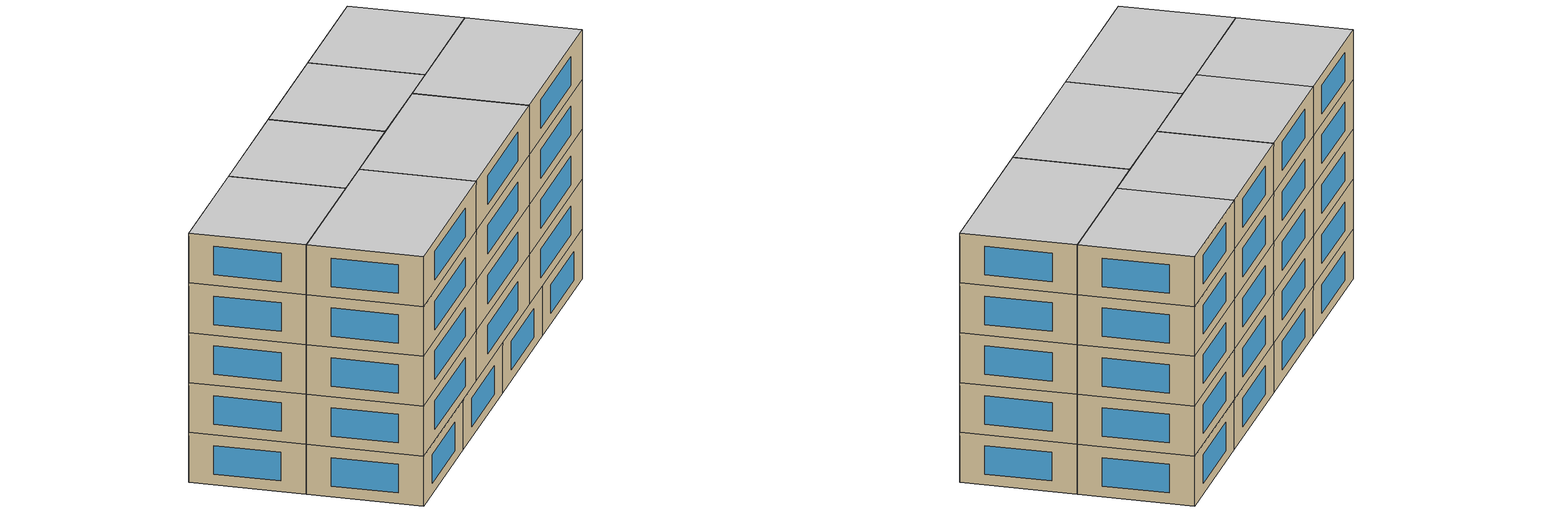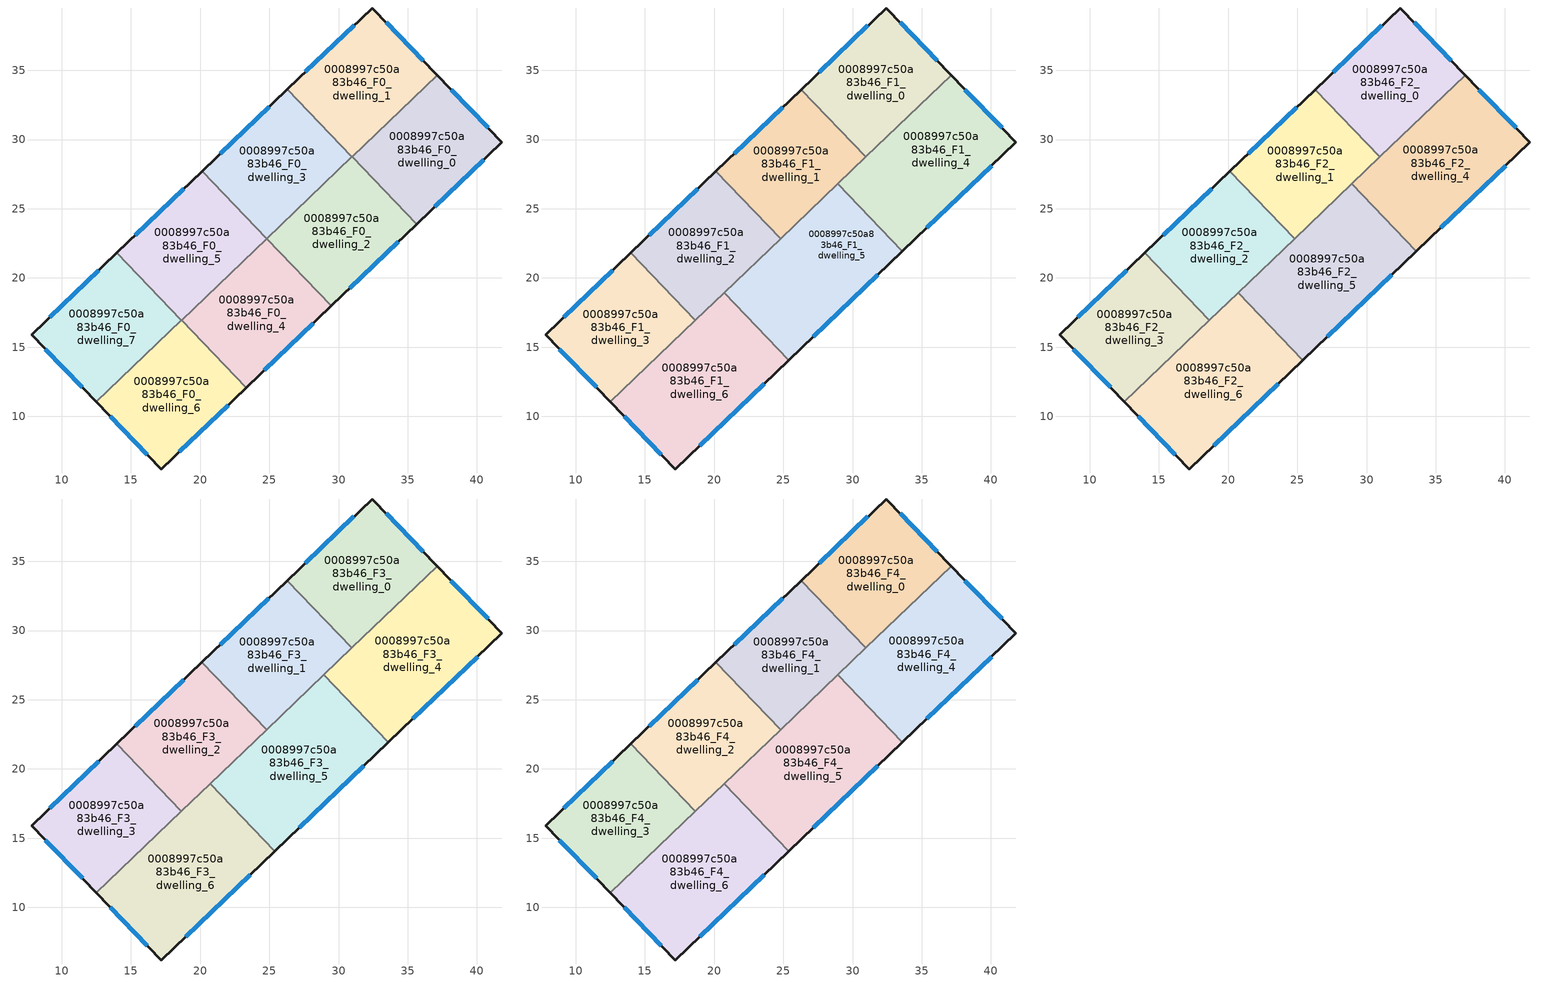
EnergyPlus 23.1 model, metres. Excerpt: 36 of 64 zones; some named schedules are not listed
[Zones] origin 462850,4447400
0008997c50a83b46_F0_dwelling_0
 floor ground (EU_floor_Construction): 37.13,34.65 41.81,29.8 35.64,23.88 30.97,28.74 z0
 wall outside (EU_wall_Construction): 35.64,23.88 41.81,29.8 37.13,34.65 z0:3
 wall to 0008997c50a83b46_F0_dwelling_1 (EU_wall_Construction): 37.13,34.65 30.97,28.74 z0:3
 wall to 0008997c50a83b46_F0_dwelling_2 (EU_wall_Construction): 30.97,28.74 35.64,23.88 z0:3
 window (EU_Window_Construction): 40.81,30.84 38.13,33.61 / 36.96,25.15 40.49,28.53 z0.64:2.36
 ceiling adiabatic (EU_roof_Construction): 41.81,29.8 37.13,34.65 30.97,28.74 35.64,23.88 z3
0008997c50a83b46_F0_dwelling_1
 floor ground (EU_floor_Construction): 32.43,39.5 37.13,34.65 30.97,28.74 26.3,33.62 z0
 wall outside (EU_wall_Construction): 37.13,34.65 32.43,39.5 26.3,33.62 z0:3
 wall to 0008997c50a83b46_F0_dwelling_3 (EU_wall_Construction): 26.3,33.62 30.97,28.75 z0:3
 window (EU_Window_Construction): 36.12,35.69 33.44,38.46 / 31.12,38.24 27.61,34.88 z0.64:2.36
0008997c50a83b46_F0_dwelling_2
 floor ground (EU_floor_Construction): 30.97,28.75 35.64,23.88 29.48,17.98 24.81,22.85 z0
 wall outside (EU_wall_Construction): 29.48,17.98 35.64,23.88 z0:3
 wall to 0008997c50a83b46_F0_dwelling_4 (EU_wall_Construction): 24.81,22.85 29.48,17.98 z0:3
 wall to 0008997c50a83b46_F0_dwelling_3 (EU_wall_Construction): 30.97,28.75 24.81,22.85 z0:3
 window (EU_Window_Construction): 30.8,19.24 34.32,22.62 z0.64:2.36
0008997c50a83b46_F0_dwelling_3
 floor ground (EU_floor_Construction): 26.3,33.62 30.97,28.75 24.81,22.85 20.14,27.72 z0
 wall outside (EU_wall_Construction): 26.3,33.62 20.14,27.72 z0:3
 wall to 0008997c50a83b46_F0_dwelling_5 (EU_wall_Construction): 20.14,27.72 24.81,22.85 z0:3
 window (EU_Window_Construction): 24.98,32.36 21.46,28.98 z0.64:2.36
 ceiling adiabatic (EU_roof_Construction): 30.96,28.74 26.29,33.61 26.3,33.62 20.14,27.72 24.81,22.85 30.97,28.75 z3
0008997c50a83b46_F0_dwelling_4
 floor ground (EU_floor_Construction): 24.81,22.85 29.48,17.98 23.33,12.08 18.66,16.95 z0
 wall outside (EU_wall_Construction): 23.33,12.08 29.48,17.98 z0:3
 wall to 0008997c50a83b46_F0_dwelling_5 (EU_wall_Construction): 24.81,22.85 18.66,16.95 z0:3
 wall to 0008997c50a83b46_F0_dwelling_6 (EU_wall_Construction): 18.66,16.95 23.33,12.08 z0:3
 window (EU_Window_Construction): 24.65,13.34 28.16,16.71 z0.64:2.36
 ceiling adiabatic (EU_roof_Construction): 25.39,14.05 20.72,18.92 18.66,16.95 23.33,12.08 z3
0008997c50a83b46_F0_dwelling_5
 floor ground (EU_floor_Construction): 20.14,27.72 24.81,22.85 18.66,16.95 13.99,21.82 z0
 wall outside (EU_wall_Construction): 20.14,27.72 13.99,21.82 z0:3
 wall to 0008997c50a83b46_F0_dwelling_7 (EU_wall_Construction): 13.99,21.82 18.65,16.95 z0:3
 window (EU_Window_Construction): 18.82,26.45 15.31,23.08 z0.64:2.36
 ceiling adiabatic (EU_roof_Construction): 24.8,22.84 20.13,27.71 13.99,21.82 18.66,16.95 24.81,22.85 z3
0008997c50a83b46_F0_dwelling_6
 floor ground (EU_floor_Construction): 18.65,16.95 23.33,12.08 17.19,6.19 12.5,11.05 z0
 wall outside (EU_wall_Construction): 12.5,11.05 17.19,6.19 23.33,12.08 z0:3
 wall to 0008997c50a83b46_F0_dwelling_7 (EU_wall_Construction): 18.65,16.95 12.5,11.05 z0:3
 window (EU_Window_Construction): 13.5,10.01 16.19,7.23 / 18.51,7.45 22.01,10.82 z0.64:2.36
 ceiling adiabatic (EU_roof_Construction): 23.33,12.08 18.66,16.95 12.5,11.04 17.19,6.19 z3
0008997c50a83b46_F0_dwelling_7
 floor ground (EU_floor_Construction): 13.99,21.82 18.65,16.95 12.5,11.05 7.81,15.89 z0
 wall outside (EU_wall_Construction): 13.99,21.82 7.81,15.89 12.5,11.05 z0:3
 window (EU_Window_Construction): 8.82,14.86 11.49,12.09 / 12.67,20.55 9.14,17.16 z0.64:2.36
0008997c50a83b46_F1_dwelling_0
 floor to 0008997c50a83b46_F0_dwelling_1 (EU_floor_Construction): 32.43,39.5 37.12,34.65 30.97,28.75 26.3,33.62 z3
 floor to 0008997c50a83b46_F0_dwelling_3 (EU_floor_Construction): 26.3,33.62 30.97,28.75 30.96,28.74 26.29,33.61 z3
 wall outside (EU_wall_Construction): 37.12,34.65 32.43,39.5 26.29,33.61 z3:6
 wall to 0008997c50a83b46_F1_dwelling_1 (EU_wall_Construction): 26.29,33.61 30.96,28.74 z3:6
 wall to 0008997c50a83b46_F1_dwelling_4 (EU_wall_Construction): 30.96,28.74 37.12,34.65 z3:6
 window (EU_Window_Construction): 36.12,35.69 33.44,38.47 / 31.12,38.24 27.6,34.87 z3.64:5.36
0008997c50a83b46_F1_dwelling_1
 floor adiabatic (EU_floor_Construction): 26.29,33.61 30.96,28.74 24.81,22.85 20.14,27.72 z3
 floor to 0008997c50a83b46_F0_dwelling_5 (EU_floor_Construction): 20.14,27.72 24.81,22.85 24.8,22.84 20.13,27.71 z3
 wall outside (EU_wall_Construction): 26.29,33.61 20.13,27.71 z3:6
 wall to 0008997c50a83b46_F1_dwelling_2 (EU_wall_Construction): 20.13,27.71 24.8,22.84 z3:6
 wall to 0008997c50a83b46_F1_dwelling_5 (EU_wall_Construction): 24.8,22.84 28.93,26.79 z3:6
 wall to 0008997c50a83b46_F1_dwelling_4 (EU_wall_Construction): 28.93,26.79 30.96,28.74 z3:6
 window (EU_Window_Construction): 24.97,32.35 21.45,28.97 z3.64:5.36
0008997c50a83b46_F1_dwelling_2
 floor adiabatic (EU_floor_Construction): 20.13,27.71 24.8,22.84 18.66,16.95 13.99,21.82 z3
 floor to 0008997c50a83b46_F0_dwelling_7 (EU_floor_Construction): 13.99,21.82 18.65,16.95 18.64,16.94 13.98,21.81 z3
 wall outside (EU_wall_Construction): 20.13,27.71 13.98,21.81 z3:6
 wall to 0008997c50a83b46_F1_dwelling_3 (EU_wall_Construction): 13.98,21.81 18.65,16.94 z3:6
 wall to 0008997c50a83b46_F1_dwelling_6 (EU_wall_Construction): 18.65,16.94 20.72,18.92 z3:6
 wall to 0008997c50a83b46_F1_dwelling_5 (EU_wall_Construction): 20.72,18.92 24.8,22.84 z3:6
 window (EU_Window_Construction): 18.81,26.44 15.3,23.07 z3.64:5.36
0008997c50a83b46_F1_dwelling_3
 floor to 0008997c50a83b46_F0_dwelling_7 (EU_floor_Construction): 13.98,21.81 18.64,16.94 12.5,11.05 7.81,15.89 z3
 floor to 0008997c50a83b46_F0_dwelling_6 (EU_floor_Construction): 18.65,16.94 12.5,11.04 12.5,11.05 z3
 wall outside (EU_wall_Construction): 13.98,21.81 7.81,15.89 12.5,11.04 z3:6
 wall to 0008997c50a83b46_F1_dwelling_6 (EU_wall_Construction): 12.5,11.04 18.65,16.94 z3:6
 window (EU_Window_Construction): 8.82,14.86 11.5,12.08 / 12.66,20.54 9.13,17.16 z3.64:5.36
0008997c50a83b46_F1_dwelling_4
 floor to 0008997c50a83b46_F0_dwelling_1 (EU_floor_Construction): 37.12,34.65 30.97,28.74 30.97,28.75 z3
 floor to 0008997c50a83b46_F0_dwelling_2 (EU_floor_Construction): 30.97,28.75 35.64,23.88 33.6,21.92 28.93,26.79 z3
 floor adiabatic (EU_floor_Construction): 37.12,34.65 41.81,29.8 35.64,23.88 30.97,28.74 z3
 wall outside (EU_wall_Construction): 33.6,21.92 41.81,29.8 37.12,34.65 z3:6
 wall to 0008997c50a83b46_F1_dwelling_5 (EU_wall_Construction): 28.93,26.79 33.6,21.92 z3:6
 window (EU_Window_Construction): 40.81,30.84 38.13,33.61 / 35.36,23.61 40.05,28.12 z3.64:5.36
0008997c50a83b46_F1_dwelling_5
 floor to 0008997c50a83b46_F0_dwelling_2 (EU_floor_Construction): 28.93,26.79 33.6,21.92 29.48,17.98 24.81,22.85 z3
 floor to 0008997c50a83b46_F0_dwelling_4 (EU_floor_Construction): 24.81,22.85 29.48,17.98 25.39,14.05 20.72,18.92 z3
 wall outside (EU_wall_Construction): 25.39,14.05 33.6,21.92 z3:6
 wall to 0008997c50a83b46_F1_dwelling_6 (EU_wall_Construction): 20.72,18.92 25.39,14.05 z3:6
 window (EU_Window_Construction): 27.15,15.74 31.84,20.24 z3.64:5.36
0008997c50a83b46_F1_dwelling_6
 floor adiabatic (EU_floor_Construction): 20.72,18.92 25.39,14.05 17.19,6.19 12.5,11.04 z3
 wall outside (EU_wall_Construction): 12.5,11.04 17.19,6.19 25.39,14.05 z3:6
 window (EU_Window_Construction): 18.95,7.88 23.63,12.37 / 13.51,10 16.19,7.23 z3.64:5.36
0008997c50a83b46_F2_dwelling_0
 floor to 0008997c50a83b46_F1_dwelling_0 (EU_floor_Construction): 32.43,39.5 37.12,34.65 30.96,28.74 26.29,33.61 z6
 wall outside (EU_wall_Construction): 37.12,34.65 32.43,39.5 26.29,33.61 z6:9
 wall to 0008997c50a83b46_F2_dwelling_1 (EU_wall_Construction): 26.29,33.61 30.96,28.74 z6:9
 wall to 0008997c50a83b46_F2_dwelling_4 (EU_wall_Construction): 30.96,28.74 37.12,34.65 z6:9
 window (EU_Window_Construction): 36.12,35.69 33.44,38.47 / 31.12,38.24 27.6,34.87 z6.64:8.36
0008997c50a83b46_F2_dwelling_1
 floor to 0008997c50a83b46_F1_dwelling_1 (EU_floor_Construction): 26.29,33.61 30.96,28.74 24.8,22.84 20.13,27.71 z6
 wall outside (EU_wall_Construction): 26.29,33.61 20.13,27.71 z6:9
 wall to 0008997c50a83b46_F2_dwelling_2 (EU_wall_Construction): 20.13,27.71 24.8,22.84 z6:9
 wall to 0008997c50a83b46_F2_dwelling_5 (EU_wall_Construction): 24.8,22.84 28.93,26.79 z6:9
 wall to 0008997c50a83b46_F2_dwelling_4 (EU_wall_Construction): 28.93,26.79 30.96,28.74 z6:9
 window (EU_Window_Construction): 24.97,32.35 21.45,28.97 z6.64:8.36
0008997c50a83b46_F2_dwelling_2
 floor to 0008997c50a83b46_F1_dwelling_2 (EU_floor_Construction): 20.13,27.71 24.8,22.84 18.65,16.94 13.98,21.81 z6
 wall outside (EU_wall_Construction): 20.13,27.71 13.98,21.81 z6:9
 wall to 0008997c50a83b46_F2_dwelling_3 (EU_wall_Construction): 13.98,21.81 18.65,16.94 z6:9
 wall to 0008997c50a83b46_F2_dwelling_6 (EU_wall_Construction): 18.65,16.94 20.72,18.92 z6:9
 wall to 0008997c50a83b46_F2_dwelling_5 (EU_wall_Construction): 20.72,18.92 24.8,22.84 z6:9
 window (EU_Window_Construction): 18.81,26.44 15.3,23.07 z6.64:8.36
0008997c50a83b46_F2_dwelling_3
 floor to 0008997c50a83b46_F1_dwelling_3 (EU_floor_Construction): 13.98,21.81 18.65,16.94 12.5,11.04 7.81,15.89 z6
 wall outside (EU_wall_Construction): 13.98,21.81 7.81,15.89 12.5,11.04 z6:9
 wall to 0008997c50a83b46_F2_dwelling_6 (EU_wall_Construction): 12.5,11.04 18.65,16.94 z6:9
 window (EU_Window_Construction): 8.82,14.86 11.5,12.08 / 12.66,20.54 9.13,17.16 z6.64:8.36
0008997c50a83b46_F2_dwelling_4
 floor to 0008997c50a83b46_F1_dwelling_4 (EU_floor_Construction): 37.12,34.65 41.81,29.8 33.6,21.92 28.93,26.79 z6
 wall outside (EU_wall_Construction): 33.6,21.92 41.81,29.8 37.12,34.65 z6:9
 wall to 0008997c50a83b46_F2_dwelling_5 (EU_wall_Construction): 28.93,26.79 33.6,21.92 z6:9
 window (EU_Window_Construction): 40.81,30.84 38.13,33.61 / 35.36,23.61 40.05,28.12 z6.64:8.36
0008997c50a83b46_F2_dwelling_5
 floor to 0008997c50a83b46_F1_dwelling_5 (EU_floor_Construction): 28.93,26.79 33.6,21.92 25.39,14.05 20.72,18.92 z6
 wall outside (EU_wall_Construction): 25.39,14.05 33.6,21.92 z6:9
 wall to 0008997c50a83b46_F2_dwelling_6 (EU_wall_Construction): 20.72,18.92 25.39,14.05 z6:9
 window (EU_Window_Construction): 27.15,15.74 31.84,20.24 z6.64:8.36
0008997c50a83b46_F2_dwelling_6
 floor to 0008997c50a83b46_F1_dwelling_6 (EU_floor_Construction): 20.72,18.92 25.39,14.05 17.19,6.19 12.5,11.04 z6
 wall outside (EU_wall_Construction): 12.5,11.04 17.19,6.19 25.39,14.05 z6:9
 window (EU_Window_Construction): 18.95,7.88 23.63,12.37 / 13.51,10 16.19,7.23 z6.64:8.36
0008997c50a83b46_F3_dwelling_0
 floor to 0008997c50a83b46_F2_dwelling_0 (EU_floor_Construction): 32.43,39.5 37.12,34.65 30.96,28.74 26.29,33.61 z9
 wall outside (EU_wall_Construction): 37.12,34.65 32.43,39.5 26.29,33.61 z9:12
 wall to 0008997c50a83b46_F3_dwelling_1 (EU_wall_Construction): 26.29,33.61 30.96,28.74 z9:12
 wall to 0008997c50a83b46_F3_dwelling_4 (EU_wall_Construction): 30.96,28.74 37.12,34.65 z9:12
 window (EU_Window_Construction): 36.12,35.69 33.44,38.47 / 31.12,38.24 27.6,34.87 z9.64:11.36
0008997c50a83b46_F3_dwelling_1
 floor to 0008997c50a83b46_F2_dwelling_1 (EU_floor_Construction): 26.29,33.61 30.96,28.74 24.8,22.84 20.13,27.71 z9
 wall outside (EU_wall_Construction): 26.29,33.61 20.13,27.71 z9:12
 wall to 0008997c50a83b46_F3_dwelling_2 (EU_wall_Construction): 20.13,27.71 24.8,22.84 z9:12
 wall to 0008997c50a83b46_F3_dwelling_5 (EU_wall_Construction): 24.8,22.84 28.93,26.79 z9:12
 wall to 0008997c50a83b46_F3_dwelling_4 (EU_wall_Construction): 28.93,26.79 30.96,28.74 z9:12
 window (EU_Window_Construction): 24.97,32.35 21.45,28.97 z9.64:11.36
0008997c50a83b46_F3_dwelling_2
 floor to 0008997c50a83b46_F2_dwelling_2 (EU_floor_Construction): 20.13,27.71 24.8,22.84 18.65,16.94 13.98,21.81 z9
 wall outside (EU_wall_Construction): 20.13,27.71 13.98,21.81 z9:12
 wall to 0008997c50a83b46_F3_dwelling_3 (EU_wall_Construction): 13.98,21.81 18.65,16.94 z9:12
 wall to 0008997c50a83b46_F3_dwelling_6 (EU_wall_Construction): 18.65,16.94 20.72,18.92 z9:12
 wall to 0008997c50a83b46_F3_dwelling_5 (EU_wall_Construction): 20.72,18.92 24.8,22.84 z9:12
 window (EU_Window_Construction): 18.81,26.44 15.3,23.07 z9.64:11.36
0008997c50a83b46_F3_dwelling_3
 floor to 0008997c50a83b46_F2_dwelling_3 (EU_floor_Construction): 13.98,21.81 18.65,16.94 12.5,11.04 7.81,15.89 z9
 wall outside (EU_wall_Construction): 13.98,21.81 7.81,15.89 12.5,11.04 z9:12
 wall to 0008997c50a83b46_F3_dwelling_6 (EU_wall_Construction): 12.5,11.04 18.65,16.94 z9:12
 window (EU_Window_Construction): 8.82,14.86 11.5,12.08 / 12.66,20.54 9.13,17.16 z9.64:11.36
0008997c50a83b46_F3_dwelling_4
 floor to 0008997c50a83b46_F2_dwelling_4 (EU_floor_Construction): 37.12,34.65 41.81,29.8 33.6,21.92 28.93,26.79 z9
 wall outside (EU_wall_Construction): 33.6,21.92 41.81,29.8 37.12,34.65 z9:12
 wall to 0008997c50a83b46_F3_dwelling_5 (EU_wall_Construction): 28.93,26.79 33.6,21.92 z9:12
 window (EU_Window_Construction): 40.81,30.84 38.13,33.61 / 35.36,23.61 40.05,28.12 z9.64:11.36
0008997c50a83b46_F3_dwelling_5
 floor to 0008997c50a83b46_F2_dwelling_5 (EU_floor_Construction): 28.93,26.79 33.6,21.92 25.39,14.05 20.72,18.92 z9
 wall outside (EU_wall_Construction): 25.39,14.05 33.6,21.92 z9:12
 wall to 0008997c50a83b46_F3_dwelling_6 (EU_wall_Construction): 20.72,18.92 25.39,14.05 z9:12
 window (EU_Window_Construction): 27.15,15.74 31.84,20.24 z9.64:11.36
0008997c50a83b46_F3_dwelling_6
 floor to 0008997c50a83b46_F2_dwelling_6 (EU_floor_Construction): 20.72,18.92 25.39,14.05 17.19,6.19 12.5,11.04 z9
 wall outside (EU_wall_Construction): 12.5,11.04 17.19,6.19 25.39,14.05 z9:12
 window (EU_Window_Construction): 18.95,7.88 23.63,12.37 / 13.51,10 16.19,7.23 z9.64:11.36
0008997c50a83b46_F4_dwelling_0
 floor to 0008997c50a83b46_F3_dwelling_0 (EU_floor_Construction): 32.43,39.5 37.12,34.65 30.96,28.74 26.29,33.61 z12
 wall outside (EU_wall_Construction): 37.12,34.65 32.43,39.5 26.29,33.61 z12:15
 wall to 0008997c50a83b46_F4_dwelling_1 (EU_wall_Construction): 26.29,33.61 30.96,28.74 z12:15
 wall to 0008997c50a83b46_F4_dwelling_4 (EU_wall_Construction): 30.96,28.74 37.12,34.65 z12:15
 window (EU_Window_Construction): 36.12,35.69 33.44,38.47 / 31.12,38.24 27.6,34.87 z12.64:14.36
 ceiling to 0008997c50a83b46_F5_dwelling_0 (EU_floor_Construction): 37.12,34.65 32.43,39.5 26.29,33.61 30.96,28.74 z15
0008997c50a83b46_F4_dwelling_1
 floor to 0008997c50a83b46_F3_dwelling_1 (EU_floor_Construction): 26.29,33.61 30.96,28.74 24.8,22.84 20.13,27.71 z12
 wall outside (EU_wall_Construction): 26.29,33.61 20.13,27.71 z12:15
 wall to 0008997c50a83b46_F4_dwelling_2 (EU_wall_Construction): 20.13,27.71 24.8,22.84 z12:15
 wall to 0008997c50a83b46_F4_dwelling_5 (EU_wall_Construction): 24.8,22.84 28.93,26.79 z12:15
 wall to 0008997c50a83b46_F4_dwelling_4 (EU_wall_Construction): 28.93,26.79 30.96,28.74 z12:15
 window (EU_Window_Construction): 24.97,32.35 21.45,28.97 z12.64:14.36
 ceiling to 0008997c50a83b46_F5_dwelling_1 (EU_floor_Construction): 30.96,28.74 26.29,33.61 20.13,27.71 24.8,22.84 z15
0008997c50a83b46_F4_dwelling_2
 floor to 0008997c50a83b46_F3_dwelling_2 (EU_floor_Construction): 20.13,27.71 24.8,22.84 18.65,16.94 13.98,21.81 z12
 wall outside (EU_wall_Construction): 20.13,27.71 13.98,21.81 z12:15
 wall to 0008997c50a83b46_F4_dwelling_3 (EU_wall_Construction): 13.98,21.81 18.65,16.94 z12:15
 wall to 0008997c50a83b46_F4_dwelling_6 (EU_wall_Construction): 18.65,16.94 20.72,18.92 z12:15
 wall to 0008997c50a83b46_F4_dwelling_5 (EU_wall_Construction): 20.72,18.92 24.8,22.84 z12:15
 window (EU_Window_Construction): 18.81,26.44 15.3,23.07 z12.64:14.36
 ceiling to 0008997c50a83b46_F5_dwelling_2 (EU_floor_Construction): 24.8,22.84 20.13,27.71 13.98,21.81 18.65,16.94 z15
0008997c50a83b46_F4_dwelling_3
 floor to 0008997c50a83b46_F3_dwelling_3 (EU_floor_Construction): 13.98,21.81 18.65,16.94 12.5,11.04 7.81,15.89 z12
 wall outside (EU_wall_Construction): 13.98,21.81 7.81,15.89 12.5,11.04 z12:15
 wall to 0008997c50a83b46_F4_dwelling_6 (EU_wall_Construction): 12.5,11.04 18.65,16.94 z12:15
 window (EU_Window_Construction): 8.82,14.86 11.5,12.08 / 12.66,20.54 9.13,17.16 z12.64:14.36
 ceiling to 0008997c50a83b46_F5_dwelling_3 (EU_floor_Construction): 18.65,16.94 13.98,21.81 7.81,15.89 12.5,11.04 z15
0008997c50a83b46_F4_dwelling_4
 floor to 0008997c50a83b46_F3_dwelling_4 (EU_floor_Construction): 37.12,34.65 41.81,29.8 33.6,21.92 28.93,26.79 z12
 wall outside (EU_wall_Construction): 33.6,21.92 41.81,29.8 37.12,34.65 z12:15
 wall to 0008997c50a83b46_F4_dwelling_5 (EU_wall_Construction): 28.93,26.79 33.6,21.92 z12:15
 window (EU_Window_Construction): 40.81,30.84 38.13,33.61 / 35.36,23.61 40.05,28.12 z12.64:14.36
 ceiling to 0008997c50a83b46_F5_dwelling_4 (EU_floor_Construction): 41.81,29.8 37.12,34.65 28.93,26.79 33.6,21.92 z15
0008997c50a83b46_F4_dwelling_5
 floor to 0008997c50a83b46_F3_dwelling_5 (EU_floor_Construction): 28.93,26.79 33.6,21.92 25.39,14.05 20.72,18.92 z12
 wall outside (EU_wall_Construction): 25.39,14.05 33.6,21.92 z12:15
 wall to 0008997c50a83b46_F4_dwelling_6 (EU_wall_Construction): 20.72,18.92 25.39,14.05 z12:15
 window (EU_Window_Construction): 27.15,15.74 31.84,20.24 z12.64:14.36
 ceiling to 0008997c50a83b46_F5_dwelling_5 (EU_floor_Construction): 33.6,21.92 28.93,26.79 20.72,18.92 25.39,14.05 z15
0008997c50a83b46_F4_dwelling_6
 floor to 0008997c50a83b46_F3_dwelling_6 (EU_floor_Construction): 20.72,18.92 25.39,14.05 17.19,6.19 12.5,11.04 z12
 wall outside (EU_wall_Construction): 12.5,11.04 17.19,6.19 25.39,14.05 z12:15
 window (EU_Window_Construction): 18.95,7.88 23.63,12.37 / 13.51,10 16.19,7.23 z12.64:14.36
 ceiling to 0008997c50a83b46_F5_dwelling_6 (EU_floor_Construction): 25.39,14.05 20.72,18.92 12.5,11.04 17.19,6.19 z15
[Building]
EU S2 Campaign: North Axis=0; Terrain=City; Solar Distribution=FullExterior
[Site:Location]
Yerevan-Zvartnots.Intl.AP: Latitude=40.15; Longitude=44.383; Time Zone=4; Elevation=854
[SizingPeriod:WeatherFileDays]
AnnualSizingPeriod: Begin Month=1; Begin Day of Month=1; End Month=12; End Day of Month=31; Day of Week for Start Day=Monday; Use Weather File Daylight Saving Period=No; Use Weather File Rain and Snow Indicators=No
[MATERIAL]
EU_InternalMass_Material: Roughness=MediumRough; Thickness=0.1; Conductivity=1; Density=1800; Specific Heat=900; Thermal Absorptance=0.9; Solar Absorptance=0.7; Visible Absorptance=0.7
[MATERIAL:NOMASS] Roughness=MediumRough; Thermal Absorptance=0.9; Solar Absorptance=0.7; Visible Absorptance=0.7
Name | Thermal Resistance
EU_wall_NoMass | 1.05043
EU_roof_NoMass | 1.45357
EU_floor_NoMass | 0.478065
[WINDOWMATERIAL:SIMPLEGLAZINGSYSTEM]
EU_Window_SimpleGlazing: UFactor=2.5566; Solar Heat Gain Coefficient=0.75; Visible Transmittance=0.75
[CONSTRUCTION]
EU_wall_Construction: EU_wall_NoMass
EU_roof_Construction: EU_roof_NoMass
EU_floor_Construction: EU_floor_NoMass
EU_Window_Construction: EU_Window_SimpleGlazing
EU_InternalMass_Construction: EU_InternalMass_Material
[ZONE] Type=1; Multiplier=1; Ceiling Height=autocalculate; Floor Area=autocalculate; Part of Total Floor Area=Yes
Name | Volume
0008997c50a83b46_F0_dwelling_0 | 172.621
0008997c50a83b46_F1_dwelling_0; 0008997c50a83b46_F2_dwelling_0; 0008997c50a83b46_F3_dwelling_0; 0008997c50a83b46_F4_dwelling_0 | 172.616
0008997c50a83b46_F0_dwelling_1 | 172.599
0008997c50a83b46_F1_dwelling_1; 0008997c50a83b46_F2_dwelling_1; 0008997c50a83b46_F3_dwelling_1; 0008997c50a83b46_F4_dwelling_1; 0008997c50a83b46_F0_dwelling_4 | 172.609
0008997c50a83b46_F0_dwelling_2; 0008997c50a83b46_F1_dwelling_3; 0008997c50a83b46_F2_dwelling_3; 0008997c50a83b46_F3_dwelling_3; 0008997c50a83b46_F4_dwelling_3 | 172.607
0008997c50a83b46_F1_dwelling_2; 0008997c50a83b46_F2_dwelling_2; 0008997c50a83b46_F3_dwelling_2; 0008997c50a83b46_F4_dwelling_2; 0008997c50a83b46_F0_dwelling_3 | 172.626
0008997c50a83b46_F1_dwelling_4; 0008997c50a83b46_F2_dwelling_4; 0008997c50a83b46_F3_dwelling_4; 0008997c50a83b46_F4_dwelling_4 | 230.134
0008997c50a83b46_F0_dwelling_5 | 172.612
0008997c50a83b46_F1_dwelling_5; 0008997c50a83b46_F2_dwelling_5; 0008997c50a83b46_F3_dwelling_5; 0008997c50a83b46_F4_dwelling_5 | 230.158
0008997c50a83b46_F0_dwelling_6 | 172.602
0008997c50a83b46_F1_dwelling_6; 0008997c50a83b46_F2_dwelling_6; 0008997c50a83b46_F3_dwelling_6; 0008997c50a83b46_F4_dwelling_6 | 230.153
0008997c50a83b46_F0_dwelling_7 | 172.622
[INTERNALMASS] Construction=EU_InternalMass_Construction
Name | Zone or ZoneList | Surface Area
0008997c50a83b46_F0_dwelling_0_EU_InternalMass | 0008997c50a83b46_F0_dwelling_0 | 57.5399
0008997c50a83b46_F0_dwelling_1_EU_InternalMass | 0008997c50a83b46_F0_dwelling_1 | 57.5313
0008997c50a83b46_F0_dwelling_2_EU_InternalMass | 0008997c50a83b46_F0_dwelling_2 | 57.5358
0008997c50a83b46_F0_dwelling_3_EU_InternalMass | 0008997c50a83b46_F0_dwelling_3 | 57.5418
0008997c50a83b46_F0_dwelling_4_EU_InternalMass | 0008997c50a83b46_F0_dwelling_4 | 57.5334
0008997c50a83b46_F0_dwelling_5_EU_InternalMass | 0008997c50a83b46_F0_dwelling_5 | 57.5387
0008997c50a83b46_F0_dwelling_6_EU_InternalMass | 0008997c50a83b46_F0_dwelling_6 | 57.532
0008997c50a83b46_F0_dwelling_7_EU_InternalMass | 0008997c50a83b46_F0_dwelling_7 | 57.5405
0008997c50a83b46_F1_dwelling_0_EU_InternalMass | 0008997c50a83b46_F1_dwelling_0 | 57.5388
0008997c50a83b46_F1_dwelling_1_EU_InternalMass | 0008997c50a83b46_F1_dwelling_1 | 57.5364
0008997c50a83b46_F1_dwelling_2_EU_InternalMass | 0008997c50a83b46_F1_dwelling_2 | 57.5419
0008997c50a83b46_F1_dwelling_3_EU_InternalMass | 0008997c50a83b46_F1_dwelling_3 | 57.5354
0008997c50a83b46_F1_dwelling_4_EU_InternalMass | 0008997c50a83b46_F1_dwelling_4 | 76.7113
0008997c50a83b46_F1_dwelling_5_EU_InternalMass | 0008997c50a83b46_F1_dwelling_5 | 76.7192
0008997c50a83b46_F1_dwelling_6_EU_InternalMass | 0008997c50a83b46_F1_dwelling_6 | 76.7177
0008997c50a83b46_F2_dwelling_0_EU_InternalMass | 0008997c50a83b46_F2_dwelling_0 | 57.5388
0008997c50a83b46_F2_dwelling_1_EU_InternalMass | 0008997c50a83b46_F2_dwelling_1 | 57.5364
0008997c50a83b46_F2_dwelling_2_EU_InternalMass | 0008997c50a83b46_F2_dwelling_2 | 57.5419
0008997c50a83b46_F2_dwelling_3_EU_InternalMass | 0008997c50a83b46_F2_dwelling_3 | 57.5354
0008997c50a83b46_F2_dwelling_4_EU_InternalMass | 0008997c50a83b46_F2_dwelling_4 | 76.7113
0008997c50a83b46_F2_dwelling_5_EU_InternalMass | 0008997c50a83b46_F2_dwelling_5 | 76.7192
0008997c50a83b46_F2_dwelling_6_EU_InternalMass | 0008997c50a83b46_F2_dwelling_6 | 76.7177
0008997c50a83b46_F3_dwelling_0_EU_InternalMass | 0008997c50a83b46_F3_dwelling_0 | 57.5388
0008997c50a83b46_F3_dwelling_1_EU_InternalMass | 0008997c50a83b46_F3_dwelling_1 | 57.5364
0008997c50a83b46_F3_dwelling_2_EU_InternalMass | 0008997c50a83b46_F3_dwelling_2 | 57.5419
0008997c50a83b46_F3_dwelling_3_EU_InternalMass | 0008997c50a83b46_F3_dwelling_3 | 57.5354
0008997c50a83b46_F3_dwelling_4_EU_InternalMass | 0008997c50a83b46_F3_dwelling_4 | 76.7113
0008997c50a83b46_F3_dwelling_5_EU_InternalMass | 0008997c50a83b46_F3_dwelling_5 | 76.7192
0008997c50a83b46_F3_dwelling_6_EU_InternalMass | 0008997c50a83b46_F3_dwelling_6 | 76.7177
0008997c50a83b46_F4_dwelling_0_EU_InternalMass | 0008997c50a83b46_F4_dwelling_0 | 57.5388
0008997c50a83b46_F4_dwelling_1_EU_InternalMass | 0008997c50a83b46_F4_dwelling_1 | 57.5364
0008997c50a83b46_F4_dwelling_2_EU_InternalMass | 0008997c50a83b46_F4_dwelling_2 | 57.5419
0008997c50a83b46_F4_dwelling_3_EU_InternalMass | 0008997c50a83b46_F4_dwelling_3 | 57.5354
0008997c50a83b46_F4_dwelling_4_EU_InternalMass | 0008997c50a83b46_F4_dwelling_4 | 76.7113
0008997c50a83b46_F4_dwelling_5_EU_InternalMass | 0008997c50a83b46_F4_dwelling_5 | 76.7192
0008997c50a83b46_F4_dwelling_6_EU_InternalMass | 0008997c50a83b46_F4_dwelling_6 | 76.7177
[OTHEREQUIPMENT] Fuel Type=Electricity; Design Level Calculation Method=Watts/Area; Power per Zone Floor Area=1; Fraction Latent=0; Fraction Radiant=0; Fraction Lost=0; Carbon Dioxide Generation Rate=0; EndUse Subcategory=EU_Step8_InternalGains
Name | Zone or ZoneList or Space or SpaceList | Schedule
EU_Step8_InternalGain_0008997c50a83b46_F0_dwelling_0_f000 | 0008997c50a83b46_F0_dwelling_0 | EU_Step8_GainSchedule_0008997c50a83b46_F0_dwelling_0_f000
EU_Step8_InternalGain_0008997c50a83b46_F0_dwelling_1_f000 | 0008997c50a83b46_F0_dwelling_1 | EU_Step8_GainSchedule_0008997c50a83b46_F0_dwelling_1_f000
EU_Step8_InternalGain_0008997c50a83b46_F0_dwelling_2_f000 | 0008997c50a83b46_F0_dwelling_2 | EU_Step8_GainSchedule_0008997c50a83b46_F0_dwelling_2_f000
EU_Step8_InternalGain_0008997c50a83b46_F0_dwelling_3_f000 | 0008997c50a83b46_F0_dwelling_3 | EU_Step8_GainSchedule_0008997c50a83b46_F0_dwelling_3_f000
EU_Step8_InternalGain_0008997c50a83b46_F0_dwelling_4_f000 | 0008997c50a83b46_F0_dwelling_4 | EU_Step8_GainSchedule_0008997c50a83b46_F0_dwelling_4_f000
EU_Step8_InternalGain_0008997c50a83b46_F0_dwelling_5_f000 | 0008997c50a83b46_F0_dwelling_5 | EU_Step8_GainSchedule_0008997c50a83b46_F0_dwelling_5_f000
EU_Step8_InternalGain_0008997c50a83b46_F0_dwelling_6_f000 | 0008997c50a83b46_F0_dwelling_6 | EU_Step8_GainSchedule_0008997c50a83b46_F0_dwelling_6_f000
EU_Step8_InternalGain_0008997c50a83b46_F0_dwelling_7_f000 | 0008997c50a83b46_F0_dwelling_7 | EU_Step8_GainSchedule_0008997c50a83b46_F0_dwelling_7_f000
EU_Step8_InternalGain_0008997c50a83b46_F1_dwelling_0_f000 | 0008997c50a83b46_F1_dwelling_0 | EU_Step8_GainSchedule_0008997c50a83b46_F1_dwelling_0_f000
EU_Step8_InternalGain_0008997c50a83b46_F1_dwelling_1_f000 | 0008997c50a83b46_F1_dwelling_1 | EU_Step8_GainSchedule_0008997c50a83b46_F1_dwelling_1_f000
EU_Step8_InternalGain_0008997c50a83b46_F1_dwelling_2_f000 | 0008997c50a83b46_F1_dwelling_2 | EU_Step8_GainSchedule_0008997c50a83b46_F1_dwelling_2_f000
EU_Step8_InternalGain_0008997c50a83b46_F1_dwelling_3_f000 | 0008997c50a83b46_F1_dwelling_3 | EU_Step8_GainSchedule_0008997c50a83b46_F1_dwelling_3_f000
EU_Step8_InternalGain_0008997c50a83b46_F1_dwelling_4_f000 | 0008997c50a83b46_F1_dwelling_4 | EU_Step8_GainSchedule_0008997c50a83b46_F1_dwelling_4_f000
EU_Step8_InternalGain_0008997c50a83b46_F1_dwelling_5_f000 | 0008997c50a83b46_F1_dwelling_5 | EU_Step8_GainSchedule_0008997c50a83b46_F1_dwelling_5_f000
EU_Step8_InternalGain_0008997c50a83b46_F1_dwelling_6_f000 | 0008997c50a83b46_F1_dwelling_6 | EU_Step8_GainSchedule_0008997c50a83b46_F1_dwelling_6_f000
EU_Step8_InternalGain_0008997c50a83b46_F2_dwelling_0_f000 | 0008997c50a83b46_F2_dwelling_0 | EU_Step8_GainSchedule_0008997c50a83b46_F2_dwelling_0_f000
EU_Step8_InternalGain_0008997c50a83b46_F2_dwelling_1_f000 | 0008997c50a83b46_F2_dwelling_1 | EU_Step8_GainSchedule_0008997c50a83b46_F2_dwelling_1_f000
EU_Step8_InternalGain_0008997c50a83b46_F2_dwelling_2_f000 | 0008997c50a83b46_F2_dwelling_2 | EU_Step8_GainSchedule_0008997c50a83b46_F2_dwelling_2_f000
EU_Step8_InternalGain_0008997c50a83b46_F2_dwelling_3_f000 | 0008997c50a83b46_F2_dwelling_3 | EU_Step8_GainSchedule_0008997c50a83b46_F2_dwelling_3_f000
EU_Step8_InternalGain_0008997c50a83b46_F2_dwelling_4_f000 | 0008997c50a83b46_F2_dwelling_4 | EU_Step8_GainSchedule_0008997c50a83b46_F2_dwelling_4_f000
EU_Step8_InternalGain_0008997c50a83b46_F2_dwelling_5_f000 | 0008997c50a83b46_F2_dwelling_5 | EU_Step8_GainSchedule_0008997c50a83b46_F2_dwelling_5_f000
EU_Step8_InternalGain_0008997c50a83b46_F2_dwelling_6_f000 | 0008997c50a83b46_F2_dwelling_6 | EU_Step8_GainSchedule_0008997c50a83b46_F2_dwelling_6_f000
EU_Step8_InternalGain_0008997c50a83b46_F3_dwelling_0_f000 | 0008997c50a83b46_F3_dwelling_0 | EU_Step8_GainSchedule_0008997c50a83b46_F3_dwelling_0_f000
EU_Step8_InternalGain_0008997c50a83b46_F3_dwelling_1_f000 | 0008997c50a83b46_F3_dwelling_1 | EU_Step8_GainSchedule_0008997c50a83b46_F3_dwelling_1_f000
EU_Step8_InternalGain_0008997c50a83b46_F3_dwelling_2_f000 | 0008997c50a83b46_F3_dwelling_2 | EU_Step8_GainSchedule_0008997c50a83b46_F3_dwelling_2_f000
EU_Step8_InternalGain_0008997c50a83b46_F3_dwelling_3_f000 | 0008997c50a83b46_F3_dwelling_3 | EU_Step8_GainSchedule_0008997c50a83b46_F3_dwelling_3_f000
EU_Step8_InternalGain_0008997c50a83b46_F3_dwelling_4_f000 | 0008997c50a83b46_F3_dwelling_4 | EU_Step8_GainSchedule_0008997c50a83b46_F3_dwelling_4_f000
EU_Step8_InternalGain_0008997c50a83b46_F3_dwelling_5_f000 | 0008997c50a83b46_F3_dwelling_5 | EU_Step8_GainSchedule_0008997c50a83b46_F3_dwelling_5_f000
EU_Step8_InternalGain_0008997c50a83b46_F3_dwelling_6_f000 | 0008997c50a83b46_F3_dwelling_6 | EU_Step8_GainSchedule_0008997c50a83b46_F3_dwelling_6_f000
EU_Step8_InternalGain_0008997c50a83b46_F4_dwelling_0_f000 | 0008997c50a83b46_F4_dwelling_0 | EU_Step8_GainSchedule_0008997c50a83b46_F4_dwelling_0_f000
EU_Step8_InternalGain_0008997c50a83b46_F4_dwelling_1_f000 | 0008997c50a83b46_F4_dwelling_1 | EU_Step8_GainSchedule_0008997c50a83b46_F4_dwelling_1_f000
EU_Step8_InternalGain_0008997c50a83b46_F4_dwelling_2_f000 | 0008997c50a83b46_F4_dwelling_2 | EU_Step8_GainSchedule_0008997c50a83b46_F4_dwelling_2_f000
EU_Step8_InternalGain_0008997c50a83b46_F4_dwelling_3_f000 | 0008997c50a83b46_F4_dwelling_3 | EU_Step8_GainSchedule_0008997c50a83b46_F4_dwelling_3_f000
EU_Step8_InternalGain_0008997c50a83b46_F4_dwelling_4_f000 | 0008997c50a83b46_F4_dwelling_4 | EU_Step8_GainSchedule_0008997c50a83b46_F4_dwelling_4_f000
EU_Step8_InternalGain_0008997c50a83b46_F4_dwelling_5_f000 | 0008997c50a83b46_F4_dwelling_5 | EU_Step8_GainSchedule_0008997c50a83b46_F4_dwelling_5_f000
EU_Step8_InternalGain_0008997c50a83b46_F4_dwelling_6_f000 | 0008997c50a83b46_F4_dwelling_6 | EU_Step8_GainSchedule_0008997c50a83b46_F4_dwelling_6_f000
[ZONEVENTILATION:DESIGNFLOWRATE] Schedule=EU_AlwaysOn; Design Flow Rate Calculation Method=AirChanges/Hour; Air Changes per Hour=0.557805; Ventilation Type=Natural; Fan Pressure Rise=0; Fan Total Efficiency=1; Constant Term Coefficient=1; Temperature Term Coefficient=0; Velocity Term Coefficient=0; Velocity Squared Term Coefficient=0; Minimum Indoor Temperature=-100; Maximum Indoor Temperature=100; Delta Temperature=-100; Minimum Outdoor Temperature=-100; Maximum Outdoor Temperature=100; Maximum Wind Speed=40
Name | Zone or ZoneList or Space or SpaceList
EU_ConstantAir_0008997c50a83b46_F0_dwelling_0 | 0008997c50a83b46_F0_dwelling_0
EU_ConstantAir_0008997c50a83b46_F0_dwelling_1 | 0008997c50a83b46_F0_dwelling_1
EU_ConstantAir_0008997c50a83b46_F0_dwelling_2 | 0008997c50a83b46_F0_dwelling_2
EU_ConstantAir_0008997c50a83b46_F0_dwelling_3 | 0008997c50a83b46_F0_dwelling_3
EU_ConstantAir_0008997c50a83b46_F0_dwelling_4 | 0008997c50a83b46_F0_dwelling_4
EU_ConstantAir_0008997c50a83b46_F0_dwelling_5 | 0008997c50a83b46_F0_dwelling_5
EU_ConstantAir_0008997c50a83b46_F0_dwelling_6 | 0008997c50a83b46_F0_dwelling_6
EU_ConstantAir_0008997c50a83b46_F0_dwelling_7 | 0008997c50a83b46_F0_dwelling_7
EU_ConstantAir_0008997c50a83b46_F1_dwelling_0 | 0008997c50a83b46_F1_dwelling_0
EU_ConstantAir_0008997c50a83b46_F1_dwelling_1 | 0008997c50a83b46_F1_dwelling_1
EU_ConstantAir_0008997c50a83b46_F1_dwelling_2 | 0008997c50a83b46_F1_dwelling_2
EU_ConstantAir_0008997c50a83b46_F1_dwelling_3 | 0008997c50a83b46_F1_dwelling_3
EU_ConstantAir_0008997c50a83b46_F1_dwelling_4 | 0008997c50a83b46_F1_dwelling_4
EU_ConstantAir_0008997c50a83b46_F1_dwelling_5 | 0008997c50a83b46_F1_dwelling_5
EU_ConstantAir_0008997c50a83b46_F1_dwelling_6 | 0008997c50a83b46_F1_dwelling_6
EU_ConstantAir_0008997c50a83b46_F2_dwelling_0 | 0008997c50a83b46_F2_dwelling_0
EU_ConstantAir_0008997c50a83b46_F2_dwelling_1 | 0008997c50a83b46_F2_dwelling_1
EU_ConstantAir_0008997c50a83b46_F2_dwelling_2 | 0008997c50a83b46_F2_dwelling_2
EU_ConstantAir_0008997c50a83b46_F2_dwelling_3 | 0008997c50a83b46_F2_dwelling_3
EU_ConstantAir_0008997c50a83b46_F2_dwelling_4 | 0008997c50a83b46_F2_dwelling_4
EU_ConstantAir_0008997c50a83b46_F2_dwelling_5 | 0008997c50a83b46_F2_dwelling_5
EU_ConstantAir_0008997c50a83b46_F2_dwelling_6 | 0008997c50a83b46_F2_dwelling_6
EU_ConstantAir_0008997c50a83b46_F3_dwelling_0 | 0008997c50a83b46_F3_dwelling_0
EU_ConstantAir_0008997c50a83b46_F3_dwelling_1 | 0008997c50a83b46_F3_dwelling_1
EU_ConstantAir_0008997c50a83b46_F3_dwelling_2 | 0008997c50a83b46_F3_dwelling_2
EU_ConstantAir_0008997c50a83b46_F3_dwelling_3 | 0008997c50a83b46_F3_dwelling_3
EU_ConstantAir_0008997c50a83b46_F3_dwelling_4 | 0008997c50a83b46_F3_dwelling_4
EU_ConstantAir_0008997c50a83b46_F3_dwelling_5 | 0008997c50a83b46_F3_dwelling_5
EU_ConstantAir_0008997c50a83b46_F3_dwelling_6 | 0008997c50a83b46_F3_dwelling_6
EU_ConstantAir_0008997c50a83b46_F4_dwelling_0 | 0008997c50a83b46_F4_dwelling_0
EU_ConstantAir_0008997c50a83b46_F4_dwelling_1 | 0008997c50a83b46_F4_dwelling_1
EU_ConstantAir_0008997c50a83b46_F4_dwelling_2 | 0008997c50a83b46_F4_dwelling_2
EU_ConstantAir_0008997c50a83b46_F4_dwelling_3 | 0008997c50a83b46_F4_dwelling_3
EU_ConstantAir_0008997c50a83b46_F4_dwelling_4 | 0008997c50a83b46_F4_dwelling_4
EU_ConstantAir_0008997c50a83b46_F4_dwelling_5 | 0008997c50a83b46_F4_dwelling_5
EU_ConstantAir_0008997c50a83b46_F4_dwelling_6 | 0008997c50a83b46_F4_dwelling_6
[HVACTEMPLATE:ZONE:IDEALLOADSAIRSYSTEM] System Availability Schedule=EU_AlwaysOn; Maximum Heating Supply Air Temperature=50; Minimum Cooling Supply Air Temperature=13; Maximum Heating Supply Air Humidity Ratio=0.0156; Minimum Cooling Supply Air Humidity Ratio=0.0077; Heating Limit=NoLimit; Cooling Limit=NoLimit; Heating Availability Schedule=EU_AlwaysOn; Cooling Availability Schedule=EU_CoolingOff; Dehumidification Control Type=ConstantSensibleHeatRatio; Cooling Sensible Heat Ratio=0.7; Dehumidification Setpoint=60; Humidification Control Type=None; Humidification Setpoint=30; Outdoor Air Method=None; Outdoor Air Flow Rate per Person=0.00944; Outdoor Air Flow Rate per Zone Floor Area=0; Outdoor Air Flow Rate per Zone=0; Demand Controlled Ventilation Type=None; Outdoor Air Economizer Type=NoEconomizer; Heat Recovery Type=None; Sensible Heat Recovery Effectiveness=0.7; Latent Heat Recovery Effectiveness=0.65
Name | Template Thermostat
0008997c50a83b46_F0_dwelling_0 | EU_HeatOnly_0008997c50a83b46_F0_dwelling_0
0008997c50a83b46_F0_dwelling_1 | EU_HeatOnly_0008997c50a83b46_F0_dwelling_1
0008997c50a83b46_F0_dwelling_2 | EU_HeatOnly_0008997c50a83b46_F0_dwelling_2
0008997c50a83b46_F0_dwelling_3 | EU_HeatOnly_0008997c50a83b46_F0_dwelling_3
0008997c50a83b46_F0_dwelling_4 | EU_HeatOnly_0008997c50a83b46_F0_dwelling_4
0008997c50a83b46_F0_dwelling_5 | EU_HeatOnly_0008997c50a83b46_F0_dwelling_5
0008997c50a83b46_F0_dwelling_6 | EU_HeatOnly_0008997c50a83b46_F0_dwelling_6
0008997c50a83b46_F0_dwelling_7 | EU_HeatOnly_0008997c50a83b46_F0_dwelling_7
0008997c50a83b46_F1_dwelling_0 | EU_HeatOnly_0008997c50a83b46_F1_dwelling_0
0008997c50a83b46_F1_dwelling_1 | EU_HeatOnly_0008997c50a83b46_F1_dwelling_1
0008997c50a83b46_F1_dwelling_2 | EU_HeatOnly_0008997c50a83b46_F1_dwelling_2
0008997c50a83b46_F1_dwelling_3 | EU_HeatOnly_0008997c50a83b46_F1_dwelling_3
0008997c50a83b46_F1_dwelling_4 | EU_HeatOnly_0008997c50a83b46_F1_dwelling_4
0008997c50a83b46_F1_dwelling_5 | EU_HeatOnly_0008997c50a83b46_F1_dwelling_5
0008997c50a83b46_F1_dwelling_6 | EU_HeatOnly_0008997c50a83b46_F1_dwelling_6
0008997c50a83b46_F2_dwelling_0 | EU_HeatOnly_0008997c50a83b46_F2_dwelling_0
0008997c50a83b46_F2_dwelling_1 | EU_HeatOnly_0008997c50a83b46_F2_dwelling_1
0008997c50a83b46_F2_dwelling_2 | EU_HeatOnly_0008997c50a83b46_F2_dwelling_2
0008997c50a83b46_F2_dwelling_3 | EU_HeatOnly_0008997c50a83b46_F2_dwelling_3
0008997c50a83b46_F2_dwelling_4 | EU_HeatOnly_0008997c50a83b46_F2_dwelling_4
0008997c50a83b46_F2_dwelling_5 | EU_HeatOnly_0008997c50a83b46_F2_dwelling_5
0008997c50a83b46_F2_dwelling_6 | EU_HeatOnly_0008997c50a83b46_F2_dwelling_6
0008997c50a83b46_F3_dwelling_0 | EU_HeatOnly_0008997c50a83b46_F3_dwelling_0
0008997c50a83b46_F3_dwelling_1 | EU_HeatOnly_0008997c50a83b46_F3_dwelling_1
0008997c50a83b46_F3_dwelling_2 | EU_HeatOnly_0008997c50a83b46_F3_dwelling_2
0008997c50a83b46_F3_dwelling_3 | EU_HeatOnly_0008997c50a83b46_F3_dwelling_3
0008997c50a83b46_F3_dwelling_4 | EU_HeatOnly_0008997c50a83b46_F3_dwelling_4
0008997c50a83b46_F3_dwelling_5 | EU_HeatOnly_0008997c50a83b46_F3_dwelling_5
0008997c50a83b46_F3_dwelling_6 | EU_HeatOnly_0008997c50a83b46_F3_dwelling_6
0008997c50a83b46_F4_dwelling_0 | EU_HeatOnly_0008997c50a83b46_F4_dwelling_0
0008997c50a83b46_F4_dwelling_1 | EU_HeatOnly_0008997c50a83b46_F4_dwelling_1
0008997c50a83b46_F4_dwelling_2 | EU_HeatOnly_0008997c50a83b46_F4_dwelling_2
0008997c50a83b46_F4_dwelling_3 | EU_HeatOnly_0008997c50a83b46_F4_dwelling_3
0008997c50a83b46_F4_dwelling_4 | EU_HeatOnly_0008997c50a83b46_F4_dwelling_4
0008997c50a83b46_F4_dwelling_5 | EU_HeatOnly_0008997c50a83b46_F4_dwelling_5
0008997c50a83b46_F4_dwelling_6 | EU_HeatOnly_0008997c50a83b46_F4_dwelling_6
[SIZING:ZONE] Zone Cooling Design Supply Air Temperature Input Method=SupplyAirTemperature; Zone Cooling Design Supply Air Temperature=13; Zone Heating Design Supply Air Temperature Input Method=SupplyAirTemperature; Zone Heating Design Supply Air Temperature=50; Zone Cooling Design Supply Air Humidity Ratio=0.008; Zone Heating Design Supply Air Humidity Ratio=0.008; Cooling Design Air Flow Method=DesignDay; Cooling Design Air Flow Rate=0; Cooling Minimum Air Flow per Zone Floor Area=0.000762; Cooling Minimum Air Flow=0; Cooling Minimum Air Flow Fraction=0.2; Heating Design Air Flow Method=DesignDay; Heating Design Air Flow Rate=0; Heating Maximum Air Flow per Zone Floor Area=0.002032; Heating Maximum Air Flow=0.141576; Heating Maximum Air Flow Fraction=0.3; Account for Dedicated Outdoor Air System=No; Dedicated Outdoor Air System Control Strategy=NeutralSupplyAir; Dedicated Outdoor Air Low Setpoint Temperature for Design=autosize; Dedicated Outdoor Air High Setpoint Temperature for Design=autosize; Zone Load Sizing Method=Sensible Load Only No Latent Load; Zone Latent Cooling Design Supply Air Humidity Ratio Input Method=HumidityRatioDifference; Zone Cooling Design Supply Air Humidity Ratio Difference=0.005; Zone Latent Heating Design Supply Air Humidity Ratio Input Method=HumidityRatioDifference; Zone Humidification Design Supply Air Humidity Ratio Difference=0.005
0008997c50a83b46_F0_dwelling_0; 0008997c50a83b46_F0_dwelling_1; 0008997c50a83b46_F0_dwelling_2; 0008997c50a83b46_F0_dwelling_3; 0008997c50a83b46_F0_dwelling_4; 0008997c50a83b46_F0_dwelling_5; 0008997c50a83b46_F0_dwelling_6; 0008997c50a83b46_F0_dwelling_7; 0008997c50a83b46_F1_dwelling_0; 0008997c50a83b46_F1_dwelling_1; 0008997c50a83b46_F1_dwelling_2; 0008997c50a83b46_F1_dwelling_3; 0008997c50a83b46_F1_dwelling_4; 0008997c50a83b46_F1_dwelling_5; 0008997c50a83b46_F1_dwelling_6; 0008997c50a83b46_F2_dwelling_0; 0008997c50a83b46_F2_dwelling_1; 0008997c50a83b46_F2_dwelling_2; 0008997c50a83b46_F2_dwelling_3; 0008997c50a83b46_F2_dwelling_4; 0008997c50a83b46_F2_dwelling_5; 0008997c50a83b46_F2_dwelling_6; 0008997c50a83b46_F3_dwelling_0; 0008997c50a83b46_F3_dwelling_1; 0008997c50a83b46_F3_dwelling_2; 0008997c50a83b46_F3_dwelling_3; 0008997c50a83b46_F3_dwelling_4; 0008997c50a83b46_F3_dwelling_5; 0008997c50a83b46_F3_dwelling_6; 0008997c50a83b46_F4_dwelling_0; 0008997c50a83b46_F4_dwelling_1; 0008997c50a83b46_F4_dwelling_2; 0008997c50a83b46_F4_dwelling_3; 0008997c50a83b46_F4_dwelling_4; 0008997c50a83b46_F4_dwelling_5; 0008997c50a83b46_F4_dwelling_6
[SCHEDULE:FILE] Column Number=1; Rows to Skip at Top=0; Number of Hours of Data=8760; Column Separator=Comma; Interpolate to Timestep=No; Minutes per Item=60; Adjust Schedule for Daylight Savings=Yes
Name | File
EU_Step8_GainSchedule_0008997c50a83b46_F0_dwelling_0_f000 | ../../schedules/0008997c50a83b46/0008997c50a83b46_F0_dwelling_0_f000_gain.csv
EU_Step8_GainSchedule_0008997c50a83b46_F0_dwelling_1_f000 | ../../schedules/0008997c50a83b46/0008997c50a83b46_F0_dwelling_1_f000_gain.csv
EU_Step8_GainSchedule_0008997c50a83b46_F0_dwelling_2_f000 | ../../schedules/0008997c50a83b46/0008997c50a83b46_F0_dwelling_2_f000_gain.csv
EU_Step8_GainSchedule_0008997c50a83b46_F0_dwelling_3_f000 | ../../schedules/0008997c50a83b46/0008997c50a83b46_F0_dwelling_3_f000_gain.csv
EU_Step8_GainSchedule_0008997c50a83b46_F0_dwelling_4_f000 | ../../schedules/0008997c50a83b46/0008997c50a83b46_F0_dwelling_4_f000_gain.csv
EU_Step8_GainSchedule_0008997c50a83b46_F0_dwelling_5_f000 | ../../schedules/0008997c50a83b46/0008997c50a83b46_F0_dwelling_5_f000_gain.csv
EU_Step8_GainSchedule_0008997c50a83b46_F0_dwelling_6_f000 | ../../schedules/0008997c50a83b46/0008997c50a83b46_F0_dwelling_6_f000_gain.csv
EU_Step8_GainSchedule_0008997c50a83b46_F0_dwelling_7_f000 | ../../schedules/0008997c50a83b46/0008997c50a83b46_F0_dwelling_7_f000_gain.csv
EU_Step8_GainSchedule_0008997c50a83b46_F1_dwelling_0_f000 | ../../schedules/0008997c50a83b46/0008997c50a83b46_F1_dwelling_0_f000_gain.csv
EU_Step8_GainSchedule_0008997c50a83b46_F1_dwelling_1_f000 | ../../schedules/0008997c50a83b46/0008997c50a83b46_F1_dwelling_1_f000_gain.csv
EU_Step8_GainSchedule_0008997c50a83b46_F1_dwelling_2_f000 | ../../schedules/0008997c50a83b46/0008997c50a83b46_F1_dwelling_2_f000_gain.csv
EU_Step8_GainSchedule_0008997c50a83b46_F1_dwelling_3_f000 | ../../schedules/0008997c50a83b46/0008997c50a83b46_F1_dwelling_3_f000_gain.csv
EU_Step8_GainSchedule_0008997c50a83b46_F1_dwelling_4_f000 | ../../schedules/0008997c50a83b46/0008997c50a83b46_F1_dwelling_4_f000_gain.csv
EU_Step8_GainSchedule_0008997c50a83b46_F1_dwelling_5_f000 | ../../schedules/0008997c50a83b46/0008997c50a83b46_F1_dwelling_5_f000_gain.csv
EU_Step8_GainSchedule_0008997c50a83b46_F1_dwelling_6_f000 | ../../schedules/0008997c50a83b46/0008997c50a83b46_F1_dwelling_6_f000_gain.csv
EU_Step8_GainSchedule_0008997c50a83b46_F2_dwelling_0_f000 | ../../schedules/0008997c50a83b46/0008997c50a83b46_F2_dwelling_0_f000_gain.csv
EU_Step8_GainSchedule_0008997c50a83b46_F2_dwelling_1_f000 | ../../schedules/0008997c50a83b46/0008997c50a83b46_F2_dwelling_1_f000_gain.csv
EU_Step8_GainSchedule_0008997c50a83b46_F2_dwelling_2_f000 | ../../schedules/0008997c50a83b46/0008997c50a83b46_F2_dwelling_2_f000_gain.csv
EU_Step8_GainSchedule_0008997c50a83b46_F2_dwelling_3_f000 | ../../schedules/0008997c50a83b46/0008997c50a83b46_F2_dwelling_3_f000_gain.csv
EU_Step8_GainSchedule_0008997c50a83b46_F2_dwelling_4_f000 | ../../schedules/0008997c50a83b46/0008997c50a83b46_F2_dwelling_4_f000_gain.csv
EU_Step8_GainSchedule_0008997c50a83b46_F2_dwelling_5_f000 | ../../schedules/0008997c50a83b46/0008997c50a83b46_F2_dwelling_5_f000_gain.csv
EU_Step8_GainSchedule_0008997c50a83b46_F2_dwelling_6_f000 | ../../schedules/0008997c50a83b46/0008997c50a83b46_F2_dwelling_6_f000_gain.csv
EU_Step8_GainSchedule_0008997c50a83b46_F3_dwelling_0_f000 | ../../schedules/0008997c50a83b46/0008997c50a83b46_F3_dwelling_0_f000_gain.csv
EU_Step8_GainSchedule_0008997c50a83b46_F3_dwelling_1_f000 | ../../schedules/0008997c50a83b46/0008997c50a83b46_F3_dwelling_1_f000_gain.csv
EU_Step8_GainSchedule_0008997c50a83b46_F3_dwelling_2_f000 | ../../schedules/0008997c50a83b46/0008997c50a83b46_F3_dwelling_2_f000_gain.csv
EU_Step8_GainSchedule_0008997c50a83b46_F3_dwelling_3_f000 | ../../schedules/0008997c50a83b46/0008997c50a83b46_F3_dwelling_3_f000_gain.csv
EU_Step8_GainSchedule_0008997c50a83b46_F3_dwelling_4_f000 | ../../schedules/0008997c50a83b46/0008997c50a83b46_F3_dwelling_4_f000_gain.csv
EU_Step8_GainSchedule_0008997c50a83b46_F3_dwelling_5_f000 | ../../schedules/0008997c50a83b46/0008997c50a83b46_F3_dwelling_5_f000_gain.csv
EU_Step8_GainSchedule_0008997c50a83b46_F3_dwelling_6_f000 | ../../schedules/0008997c50a83b46/0008997c50a83b46_F3_dwelling_6_f000_gain.csv
EU_Step8_GainSchedule_0008997c50a83b46_F4_dwelling_0_f000 | ../../schedules/0008997c50a83b46/0008997c50a83b46_F4_dwelling_0_f000_gain.csv
EU_Step8_GainSchedule_0008997c50a83b46_F4_dwelling_1_f000 | ../../schedules/0008997c50a83b46/0008997c50a83b46_F4_dwelling_1_f000_gain.csv
EU_Step8_GainSchedule_0008997c50a83b46_F4_dwelling_2_f000 | ../../schedules/0008997c50a83b46/0008997c50a83b46_F4_dwelling_2_f000_gain.csv
